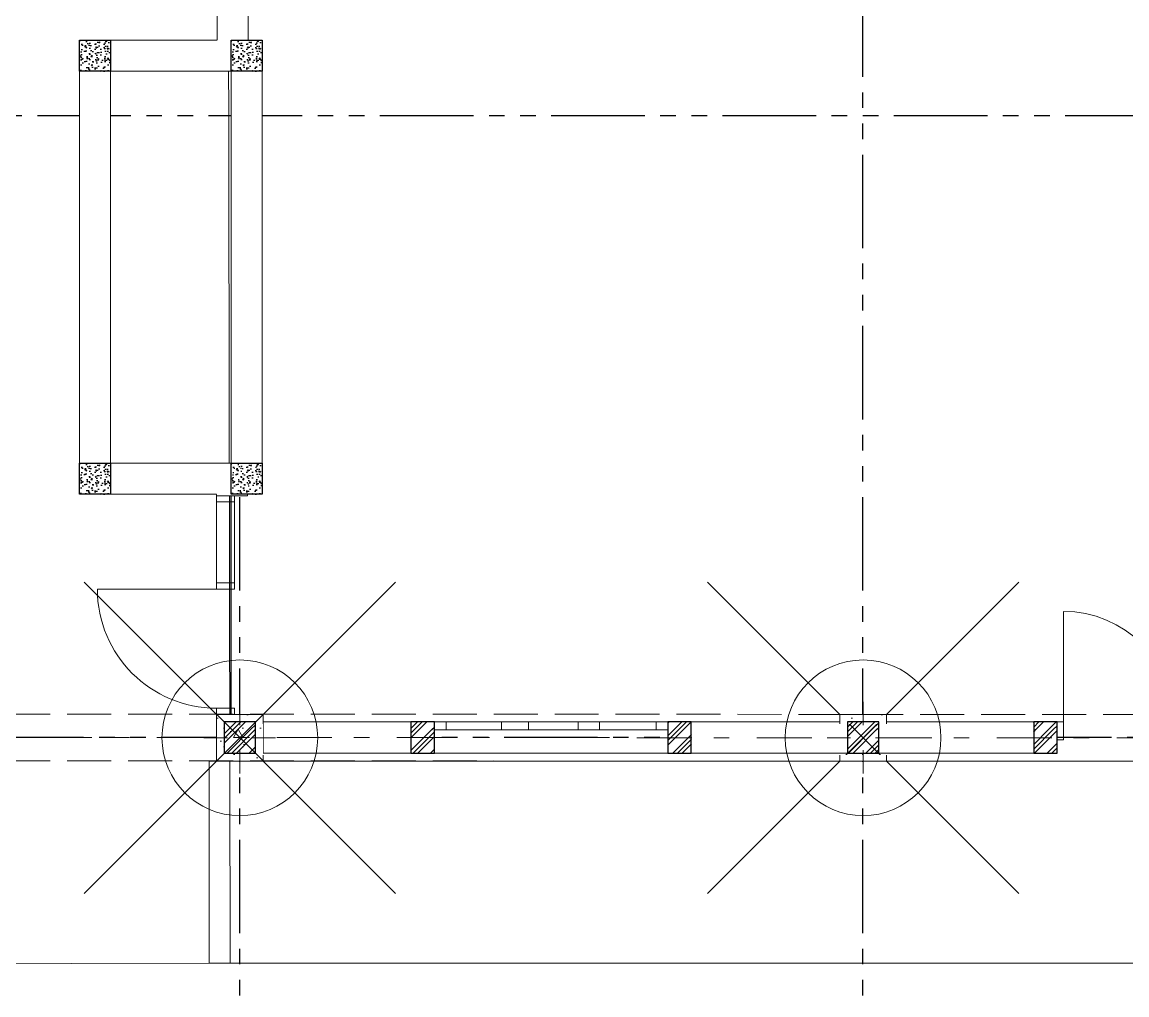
# Model space of a CAD drawing. Header units: metres. Extents: x -10.7 to 26.1, y -10.1 to 21.3.
# Drawn here: x 2.6 to 9.7, y -1.65 to 4.59 of the extents above; entities that cross this region are included whole.
import ezdxf

# ---------------------------------------------------------------- set-up
doc = ezdxf.new("R2010")
doc.units = ezdxf.units.M
doc.header["$MEASUREMENT"] = 0
doc.header["$PDMODE"] = 35
for name, pattern in [('Xref_Arq. PA$0$Línea Oculta', [0.391222, 0.282222, -0.109]), ('Xref_Arq. PA$0$Punto & Raya', [0.670278, 0.352778, -0.176389, 0, -0.141111]), ('Xref_Arq. PA$0$Wipeout_Contour', [1, 0, -1]), ('Xref_Ejes$0$ACAD_ISO05W100', [33, 24, -3, 0, -3, 0, -3])]:
    doc.linetypes.add(name, pattern=pattern)
for name, color, linetype in [('Xref_Arq. PA$0$Estructura - Forjados', 7, 'Continuous'), ('Xref_Arq. PA$0$Estructura - Muros', 7, 'Continuous'), ('Xref_Arq. PA$0$Estructura - Vigas y Pilares', 7, 'Continuous'), ('Xref_Arq. PA$0$Puertas ArchiCAD', 7, 'Continuous'), ('Xref_Arq. PA$0$Ventanas ArchiCAD', 7, 'Continuous'), ('Xref_Castillos PA$0$COLUM. PB', 140, 'Continuous'), ('Xref_Castillos PA$0$Firme', 7, 'Continuous'), ('Xref_Castillos PA$0$VIGA', 3, 'Continuous'), ('Xref_Ejes$0$00-EJES', 1, 'Xref_Ejes$0$ACAD_ISO05W100')]:
    doc.layers.add(name, color=color, linetype=linetype)
for name, color, linetype, lineweight in [('Xref_Arq. PA$0$Estructura - Forjados_Pluma_Nº__1', 7, 'Continuous', 13), ('Xref_Arq. PA$0$Estructura - Muros_Pluma_Nº__1', 7, 'Continuous', 13), ('Xref_Arq. PA$0$Estructura - Muros_Pluma_Nº__163', 9, 'Continuous', 13), ('Xref_Arq. PA$0$Estructura - Vigas y Pilares_Pluma_Nº__20', 1, 'Continuous', 0), ('Xref_Arq. PA$0$Estructura - Vigas y Pilares_Pluma_Nº__28', 7, 'Continuous', 18), ('Xref_Arq. PA$0$Puertas ArchiCAD_Pluma_Nº__1', 7, 'Continuous', 13), ('Xref_Arq. PA$0$Puertas ArchiCAD_Pluma_Nº__23', 7, 'Continuous', 18), ('Xref_Arq. PA$0$Ventanas ArchiCAD_Pluma_Nº__1', 7, 'Continuous', 13), ('Xref_Arq. PA$0$Ventanas ArchiCAD_Pluma_Nº__23', 7, 'Continuous', 18)]:
    doc.layers.add(name, color=color, linetype=linetype, lineweight=lineweight)
for name, color, linetype, lineweight, true_color in [('Xref_Arq. PA$0$Estructura - Vigas y Pilares_Pluma_Nº__170', 7, 'Continuous', 13, 0x9f9f00), ('Xref_Arq. PA$0$Estructura - Vigas y Pilares_Pluma_Nº__69', 7, 'Continuous', 13, 0x6a6a6a), ('Xref_Arq. PA$0$Estructura - Vigas y Pilares_Pluma_Nº__90', 7, 'Continuous', 13, 0x6a6a6a), ('Xref_Arq. PA$0$Puertas ArchiCAD_Pluma_Nº__3', 7, 'Continuous', 18, 0xff6600), ('Xref_Arq. PA$0$Ventanas ArchiCAD_Pluma_Nº__3', 7, 'Continuous', 18, 0xff6600)]:
    doc.layers.add(name, color=color, linetype=linetype, lineweight=lineweight, true_color=true_color)
pattern_1 = [(45, (4e-16, 0.05), (0.14142, 0), [0.2]), (45, (0.03, 0.05), (0.14142, 0), [0.2]), (45, (0.06, 0.05), (0.14142, 0), [0.2])]
pattern_2 = [(45, (0.25, 0.05), (0.14142, 0), [0.2]), (45, (0.28, 0.05), (0.14142, 0), [0.2]), (45, (0.31, 0.05), (0.14142, 0), [0.2])]
pattern_3 = [(0, (0, 0), (0, 0.62354), [0.06, -0.3]), (0, (0.18, 0.3118), (0, 0.62354), [0.06, -0.3]), (60, (0, 0), (-0.54, 0.31177), [0.06, -0.3]), (60, (0.36, 0), (-0.54, 0.31177), [0.06, -0.3]), (120, (0.06, 0), (0.54, 0.31177), [0.06, -0.3]), (120, (0.42, 0), (0.54, 0.31177), [0.06, -0.3]), (0, (0, 0.06), (0, 0.12), [0, -0.12, 0, -0.18]), (45, (0.06, 0.06), (-0.0848528, 0.0848528), [0, -0.09, 0, -0.15])]

# ---------------------------------------------------------------- blocks, each defined once
blk = doc.blocks.new('Xref_Ejes')
at = {"layer": 'Xref_Ejes$0$00-EJES', "ltscale": 0.025}
for p, q in [((4, -8.9568), (4, 12.9873)), ((8, -8.9568), (8, 12.9873)), ((-5, 3.9958), (24.9967, 3.9958)), ((24.9967, 0), (-5, 0))]:
    blk.add_line(p, q, dxfattribs=at)
blk = doc.blocks.new('*U572')
at = {"ltscale": 0.025}
h = blk.add_hatch(dxfattribs=at)
h.set_pattern_fill('GOST_GROUND', color=4, scale=0.01)
h.set_pattern_definition(pattern_1)
h.paths.add_polyline_path([(-0.075, -0.075), (0.075, -0.075), (0.075, 0.125), (-0.075, 0.125)])
at = {"color": 4, "linetype": 'ByBlock', "ltscale": 0.025}
blk.add_lwpolyline([(-0.075, -0.075), (0.075, -0.075), (0.075, 0.125), (-0.075, 0.125)], close=True, dxfattribs=at)
blk = doc.blocks.new('*U567')
at = {"ltscale": 0.025}
h = blk.add_hatch(dxfattribs=at)
h.set_pattern_fill('GOST_GROUND', color=4, scale=0.01)
h.set_pattern_definition(pattern_1)
h.paths.add_polyline_path([(-0.075, -0.075), (0.075, -0.075), (0.075, 0.125), (-0.075, 0.125)])
at = {"color": 4, "linetype": 'ByBlock', "ltscale": 0.025}
blk.add_lwpolyline([(-0.075, -0.075), (0.075, -0.075), (0.075, 0.125), (-0.075, 0.125)], close=True, dxfattribs=at)
blk = doc.blocks.new('*U571')
at = {"ltscale": 0.025}
h = blk.add_hatch(dxfattribs=at)
h.set_pattern_fill('GOST_GROUND', color=4, scale=0.01)
h.set_pattern_definition(pattern_2)
h.paths.add_polyline_path([(0.025, -0.075), (0.225, -0.075), (0.225, 0.125), (0.025, 0.125)])
at = {"color": 4, "linetype": 'ByBlock', "ltscale": 0.025}
blk.add_lwpolyline([(0.025, -0.075), (0.225, -0.075), (0.225, 0.125), (0.025, 0.125)], close=True, dxfattribs=at)
blk = doc.blocks.new('*U561')
at = {"ltscale": 0.025}
h = blk.add_hatch(dxfattribs=at)
h.set_pattern_fill('GOST_GROUND', color=4, scale=0.01)
h.set_pattern_definition(pattern_2)
h.paths.add_polyline_path([(0.025, -0.075), (0.225, -0.075), (0.225, 0.125), (0.025, 0.125)])
at = {"color": 4, "linetype": 'ByBlock', "ltscale": 0.025}
blk.add_lwpolyline([(0.025, -0.075), (0.225, -0.075), (0.225, 0.125), (0.025, 0.125)], close=True, dxfattribs=at)
blk = doc.blocks.new('Xref_Castillos PA')
at = {"layer": 'Xref_Castillos PA$0$Firme'}
h = blk.add_hatch(dxfattribs=at)
h.set_pattern_fill('AR-CONC', color=1, scale=0.01)
h.set_pattern_definition([(50, (-2.442866, 1.063943), (0.071726, -0.0062752), [0.0075, -0.0825]), (355, (-2.44287, 1.06394), (-0.0138751, 0.0752192), [0.006, -0.066]), (100.4514, (-2.43689, 1.06342), (0.0578509, 0.068944), [0.006374, -0.0701142]), (46.1842, (-2.44287, 1.08394), (0.1067241, -0.0165519), [0.01125, -0.12375]), (96.6356, (-2.43397, 1.08256), (0.0934662, 0.0974119), [0.009561, -0.1051714]), (351.1842, (-2.44287, 1.08394), (0.0934662, 0.0974119), [0.009, -0.099]), (21, (-2.432866, 1.078943), (0.0596907, -0.0402619), [0.0075, -0.0825]), (326, (-2.43287, 1.07894), (0.0243315, 0.072515), [0.006, -0.066]), (71.4514, (-2.42789, 1.07559), (0.08402224, 0.0322531), [0.006374, -0.0701142]), (37.5, (-2.442866, 1.063943), (0.00121599, 0.03328939), [0, -0.0652, 0, -0.067, 0, -0.06625]), (7.5, (-2.442866, 1.063943), (0.02630695, 0.03944117), [0, -0.0382, 0, -0.0637, 0, -0.02525]), (327.5, (-2.465166, 1.063943), (0.05338224, -0.00225549), [0, -0.025, 0, -0.078, 0, -0.1035]), (317.5, (-2.475166, 1.063943), (0.05831862, 0.0100105), [0, -0.0325, 0, -0.0518, 0, -0.0735])])
h.paths.add_polyline_path([(3.1699, 4.4794), (2.9699, 4.4794), (2.9699, 4.2794), (3.1699, 4.2794)])
h = blk.add_hatch(dxfattribs=at)
h.set_pattern_fill('AR-CONC', color=1, scale=0.01)
h.set_pattern_definition([(50, (-1.469067, 1.063943), (0.071726, -0.0062752), [0.0075, -0.0825]), (355, (-1.46907, 1.06394), (-0.0138751, 0.0752192), [0.006, -0.066]), (100.4514, (-1.46309, 1.06342), (0.0578509, 0.068944), [0.006374, -0.0701142]), (46.1842, (-1.46907, 1.08394), (0.1067241, -0.0165519), [0.01125, -0.12375]), (96.6356, (-1.46017, 1.08256), (0.0934662, 0.0974119), [0.009561, -0.1051714]), (351.1842, (-1.46907, 1.08394), (0.0934662, 0.0974119), [0.009, -0.099]), (21, (-1.459067, 1.078943), (0.0596907, -0.0402619), [0.0075, -0.0825]), (326, (-1.45907, 1.07894), (0.0243315, 0.072515), [0.006, -0.066]), (71.4514, (-1.45409, 1.07559), (0.08402224, 0.0322531), [0.006374, -0.0701142]), (37.5, (-1.469067, 1.063943), (0.00121599, 0.03328939), [0, -0.0652, 0, -0.067, 0, -0.06625]), (7.5, (-1.469067, 1.063943), (0.02630695, 0.03944117), [0, -0.0382, 0, -0.0637, 0, -0.02525]), (327.5, (-1.491367, 1.063943), (0.05338224, -0.00225549), [0, -0.025, 0, -0.078, 0, -0.1035]), (317.5, (-1.501367, 1.063943), (0.05831862, 0.0100105), [0, -0.0325, 0, -0.0518, 0, -0.0735])])
h.paths.add_polyline_path([(4.1437, 4.4794), (3.9437, 4.4794), (3.9437, 4.2794), (4.1437, 4.2794)])
h = blk.add_hatch(dxfattribs=at)
h.set_pattern_fill('AR-CONC', color=1, scale=0.01)
h.set_pattern_definition([(50, (-2.442866, -1.653123), (0.071726, -0.0062752), [0.0075, -0.0825]), (355, (-2.44287, -1.65312), (-0.0138751, 0.0752192), [0.006, -0.066]), (100.4514, (-2.43689, -1.653646), (0.0578509, 0.068944), [0.006374, -0.0701142]), (46.1842, (-2.44287, -1.63312), (0.1067241, -0.0165519), [0.01125, -0.12375]), (96.6356, (-2.43397, -1.6345), (0.0934662, 0.0974119), [0.009561, -0.1051714]), (351.1842, (-2.44287, -1.63312), (0.0934662, 0.0974119), [0.009, -0.099]), (21, (-2.432866, -1.638123), (0.0596907, -0.0402619), [0.0075, -0.0825]), (326, (-2.43287, -1.63812), (0.0243315, 0.072515), [0.006, -0.066]), (71.4514, (-2.42789, -1.64148), (0.08402224, 0.0322531), [0.006374, -0.0701142]), (37.5, (-2.442866, -1.653123), (0.00121599, 0.03328939), [0, -0.0652, 0, -0.067, 0, -0.06625]), (7.5, (-2.442866, -1.653123), (0.02630695, 0.03944117), [0, -0.0382, 0, -0.0637, 0, -0.02525]), (327.5, (-2.465166, -1.653123), (0.05338224, -0.00225549), [0, -0.025, 0, -0.078, 0, -0.1035]), (317.5, (-2.475166, -1.653123), (0.05831862, 0.0100105), [0, -0.0325, 0, -0.0518, 0, -0.0735])])
h.paths.add_polyline_path([(3.1699, 1.7623), (2.9699, 1.7623), (2.9699, 1.5623), (3.1699, 1.5623)])
h = blk.add_hatch(dxfattribs=at)
h.set_pattern_fill('AR-CONC', color=1, scale=0.01)
h.set_pattern_definition([(50, (-1.469067, -1.653123), (0.071726, -0.0062752), [0.0075, -0.0825]), (355, (-1.46907, -1.65312), (-0.0138751, 0.0752192), [0.006, -0.066]), (100.4514, (-1.46309, -1.653646), (0.0578509, 0.068944), [0.006374, -0.0701142]), (46.1842, (-1.46907, -1.63312), (0.1067241, -0.0165519), [0.01125, -0.12375]), (96.6356, (-1.46017, -1.6345), (0.0934662, 0.0974119), [0.009561, -0.1051714]), (351.1842, (-1.46907, -1.63312), (0.0934662, 0.0974119), [0.009, -0.099]), (21, (-1.459067, -1.638123), (0.0596907, -0.0402619), [0.0075, -0.0825]), (326, (-1.45907, -1.63812), (0.0243315, 0.072515), [0.006, -0.066]), (71.4514, (-1.45409, -1.64148), (0.08402224, 0.0322531), [0.006374, -0.0701142]), (37.5, (-1.469067, -1.653123), (0.00121599, 0.03328939), [0, -0.0652, 0, -0.067, 0, -0.06625]), (7.5, (-1.469067, -1.653123), (0.02630695, 0.03944117), [0, -0.0382, 0, -0.0637, 0, -0.02525]), (327.5, (-1.491367, -1.653123), (0.05338224, -0.00225549), [0, -0.025, 0, -0.078, 0, -0.1035]), (317.5, (-1.501367, -1.653123), (0.05831862, 0.0100105), [0, -0.0325, 0, -0.0518, 0, -0.0735])])
h.paths.add_polyline_path([(4.1437, 1.7623), (3.9437, 1.7623), (3.9437, 1.5623), (4.1437, 1.5623)])
at = {"layer": 'Xref_Castillos PA$0$VIGA', "color": 1}
for points in [[(2.9699, 4.4794), (3.1699, 4.4794), (3.1699, 4.2794), (2.9699, 4.2794)], [(3.9437, 4.4794), (4.1437, 4.4794), (4.1437, 4.2794), (3.9437, 4.2794)], [(2.9699, 1.7623), (3.1699, 1.7623), (3.1699, 1.5623), (2.9699, 1.5623)], [(3.9437, 1.7623), (4.1437, 1.7623), (4.1437, 1.5623), (3.9437, 1.5623)]]:
    blk.add_lwpolyline(points, close=True, dxfattribs=at)
at = {"layer": 'Xref_Castillos PA$0$COLUM. PB', "ltscale": 0.025}
for name, p in [('*U561', (3.875, -0.025)), ('*U572', (5.1741, -0.025)), ('*U572', (6.8241, -0.025)), ('*U571', (7.8771, -0.025)), ('*U567', (9.1728, -0.025))]:
    blk.add_blockref(name, p, dxfattribs=at)
blk = doc.blocks.new('Xref_Arq. PA$0$Forjado_1', base_point=(10.7514, 8.8621))
at = {"layer": 'Xref_Arq. PA$0$Estructura - Forjados_Pluma_Nº__1', "linetype": 'Continuous', "flags": 128}
blk.add_lwpolyline([(10.7514, 8.8621), (10.7514, 7.6041), (2.1415, 7.5638), (2.1415, 7.5641), (-6.8514, 7.5641), (-6.8512, 8.8619)], close=True, dxfattribs=at)
blk = doc.blocks.new('Xref_Arq. PA$0$Forjado_3', base_point=(-6.7318, 16.2945))
at = {"layer": 'Xref_Arq. PA$0$Estructura - Forjados_Pluma_Nº__1', "linetype": 'Continuous', "flags": 128}
blk.add_lwpolyline([(-6.7318, 16.2945), (-10.8575, 16.293), (-10.8611, 7.5619), (-8.7602, 7.56), (-6.7172, 7.5644)], close=True, dxfattribs=at)
blk = doc.blocks.new('Xref_Arq. PA$0$Muro_3', base_point=(-6.6006, 13.4933))
at = {"color": 254, "linetype": 'Xref_Arq. PA$0$Wipeout_Contour', "lineweight": 0, "ltscale": 62.81049}
blk.add_wipeout([(-6.6006, 13.4933), (-6.6006, 14.8634), (-6.8006, 14.8634), (-6.8006, 13.4933)], dxfattribs=at).dxf.layer = 'Xref_Arq. PA$0$Estructura - Muros'
at = {"layer": 'Xref_Arq. PA$0$Estructura - Muros_Pluma_Nº__1', "linetype": 'Continuous', "flags": 128}
for points in [[(-6.8006, 14.8634), (-6.8006, 13.4933)], [(-6.6006, 13.4933), (-6.6006, 14.8634)]]:
    blk.add_lwpolyline(points, dxfattribs=at)
blk = doc.blocks.new('Xref_Arq. PA$0$Ventana Triple 17')
at = {"layer": 'Xref_Arq. PA$0$Ventanas ArchiCAD_Pluma_Nº__1', "linetype": 'Continuous'}
for p, q in [((-0.75, 0), (-0.75, -0.05)), ((0.75, 0), (0.75, -0.05))]:
    blk.add_line(p, q, dxfattribs=at)
at = {"layer": 'Xref_Arq. PA$0$Ventanas ArchiCAD_Pluma_Nº__23', "linetype": 'Continuous'}
for p, q in [((-0.75, 0), (-0.675, 0)), ((-0.675, 0), (-0.675, -0.05)), ((-0.3094, -0.05), (-0.3094, 0)), ((-0.3094, 0), (-0.2414, 0)), ((-0.2414, 0), (-0.1734, 0)), ((-0.1734, 0), (-0.1734, -0.05)), ((0.1447, -0.05), (0.1447, 0)), ((0.1447, 0), (0.2322, 0)), ((0.2322, 0), (0.3197, 0)), ((0.3197, 0), (0.3197, -0.05)), ((0.675, -0.05), (0.675, 0)), ((0.675, 0), (0.75, 0)), ((-0.675, -0.05), (-0.75, -0.05)), ((-0.2414, -0.05), (-0.3094, -0.05)), ((-0.1734, -0.05), (-0.2414, -0.05)), ((0.2322, -0.05), (0.1447, -0.05)), ((0.3197, -0.05), (0.2322, -0.05)), ((0.75, -0.05), (0.675, -0.05))]:
    blk.add_line(p, q, dxfattribs=at)
at = {"layer": 'Xref_Arq. PA$0$Ventanas ArchiCAD_Pluma_Nº__3', "linetype": 'Continuous'}
for p, q in [((-0.75, 0), (0.75, 0)), ((-0.675, 0), (-0.3094, 0)), ((-0.1734, 0), (0.1447, 0)), ((0.3197, 0), (0.675, 0)), ((-0.3094, -0.05), (-0.675, -0.05)), ((0.1447, -0.05), (-0.1734, -0.05)), ((0.675, -0.05), (0.3197, -0.05)), ((-0.75, -0.2), (0.75, -0.2))]:
    blk.add_line(p, q, dxfattribs=at)
blk = doc.blocks.new('Xref_Arq. PA$0$Puerta Doble 17')
at = {"layer": 'Xref_Arq. PA$0$Puertas ArchiCAD_Pluma_Nº__1', "linetype": 'Continuous'}
for p, q in [((-0.75, 0), (-0.787, 0)), ((-0.75, 0), (-0.75, -0.115)), ((0.75, 0), (0.75, -0.115)), ((0.75, 0), (0.787, 0)), ((-0.75, -0.115), (-0.75, -0.2)), ((0.75, -0.115), (0.75, -0.2)), ((-0.75, -0.2), (-0.787, -0.2)), ((0.75, -0.2), (0.787, -0.2))]:
    blk.add_line(p, q, dxfattribs=at)
at = {"layer": 'Xref_Arq. PA$0$Puertas ArchiCAD_Pluma_Nº__23', "linetype": 'Continuous'}
for p, q in [((-0.71, 0), (-0.75, 0)), ((-0.75, 0), (-0.75, -0.115)), ((-0.71, -0.115), (-0.71, 0)), ((0.75, 0), (0.71, 0)), ((0.71, 0), (0.71, -0.115)), ((0.75, -0.115), (0.75, 0)), ((-0.75, -0.115), (-0.71, -0.115)), ((0.71, -0.115), (0.75, -0.115))]:
    blk.add_line(p, q, dxfattribs=at)
at = {"layer": 'Xref_Arq. PA$0$Puertas ArchiCAD_Pluma_Nº__3', "linetype": 'Continuous'}
for p, q in [((-0.71, 0), (-0.71, 0.71)), ((0.71, 0), (0.71, 0.71))]:
    blk.add_line(p, q, dxfattribs=at)
for centre, start, end in [((-0.71, 0), 0, 90), ((0.71, 0), 90, 180)]:
    blk.add_arc(centre, 0.71, start, end, dxfattribs=at)
blk = doc.blocks.new('Xref_Arq. PA$0$Muro_6', base_point=(-6.5054, 8.9011))
at = {"color": 254, "linetype": 'Xref_Arq. PA$0$Wipeout_Contour', "lineweight": 0, "ltscale": 54.331028}
blk.add_wipeout([(-5.4055, 9.1139), (-6.5054, 9.1139), (-6.5054, 8.9139), (-5.4055, 8.9139), (-5.4055, 9.0639)], dxfattribs=at).dxf.layer = 'Xref_Arq. PA$0$Estructura - Muros'
at = {"color": 254, "linetype": 'Xref_Arq. PA$0$Wipeout_Contour', "lineweight": 0, "ltscale": 56.991612}
blk.add_wipeout([(-3.9055, 9.1139), (-3.9055, 9.0639), (-3.9055, 8.9139), (-1.4068, 8.9139), (-1.4068, 8.9989), (-1.4068, 9.1139)], dxfattribs=at).dxf.layer = 'Xref_Arq. PA$0$Estructura - Muros'
at = {"layer": 'Xref_Arq. PA$0$Estructura - Muros_Pluma_Nº__1', "linetype": 'Continuous'}
for p, q in [((-5.4055, 9.1139), (-5.4055, 9.0639)), ((-3.9055, 9.1139), (-3.9055, 9.0639)), ((-1.4068, 9.1139), (-1.4438, 9.1139)), ((-1.4068, 9.1139), (-1.4068, 8.9989)), ((-5.4055, 9.0639), (-5.4055, 8.9139)), ((-3.9055, 9.0639), (-3.9055, 8.9139)), ((-1.4068, 8.9989), (-1.4068, 8.9139)), ((-1.4068, 8.9139), (-1.4438, 8.9139))]:
    blk.add_line(p, q, dxfattribs=at)
at = {"layer": 'Xref_Arq. PA$0$Estructura - Muros_Pluma_Nº__1', "linetype": 'Continuous', "flags": 128}
for points in [[(-5.4055, 9.1139), (-6.5054, 9.1139)], [(-6.5054, 9.1139), (-6.5054, 8.9139)], [(-1.4068, 9.1139), (-3.9055, 9.1139)], [(-6.5054, 8.9139), (-5.4055, 8.9139)], [(-3.9055, 8.9139), (-1.4068, 8.9139)]]:
    blk.add_lwpolyline(points, dxfattribs=at)
at = {"layer": 'Xref_Arq. PA$0$Puertas ArchiCAD', "linetype": 'Continuous', "xscale": -1}
blk.add_blockref('Xref_Arq. PA$0$Puerta Doble 17', (-0.6568, 9.1139), dxfattribs=at)
at = {"layer": 'Xref_Arq. PA$0$Ventanas ArchiCAD', "color": 251, "linetype": 'Continuous', "lineweight": 13, "true_color": 0x6a6a6a, "xscale": -1}
blk.add_blockref('Xref_Arq. PA$0$Ventana Triple 17', (-4.6555, 9.1139), dxfattribs=at)
blk = doc.blocks.new('Xref_Arq. PA$0$Puerta con Tarja Lado 1 17')
at = {"layer": 'Xref_Arq. PA$0$Puertas ArchiCAD_Pluma_Nº__1', "linetype": 'Continuous'}
for p, q in [((-0.7023, 0), (-0.7393, 0)), ((-0.7023, 0), (-0.7023, -0.115)), ((0.7023, 0), (0.7023, -0.115)), ((0.7023, 0), (0.7393, 0)), ((-0.7023, -0.115), (-0.7023, -0.2)), ((0.7023, -0.115), (0.7023, -0.2)), ((-0.7023, -0.2), (-0.7393, -0.2)), ((0.7023, -0.2), (0.7393, -0.2))]:
    blk.add_line(p, q, dxfattribs=at)
at = {"layer": 'Xref_Arq. PA$0$Puertas ArchiCAD_Pluma_Nº__23', "linetype": 'Continuous'}
for p, q in [((-0.6623, 0), (-0.7023, 0)), ((-0.7023, 0), (-0.7023, -0.115)), ((-0.6623, -0.115), (-0.6623, 0)), ((0.1423, 0), (0.1023, 0)), ((0.1023, 0), (0.1023, -0.115)), ((0.6623, 0), (0.1423, 0)), ((0.1423, 0), (0.1423, -0.115)), ((0.1423, -0.115), (0.1423, 0)), ((0.6623, -0.115), (0.6623, 0)), ((0.7023, 0), (0.6623, 0)), ((0.6623, 0), (0.6623, -0.115)), ((0.7023, -0.115), (0.7023, 0)), ((-0.7023, -0.115), (-0.6623, -0.115)), ((0.1023, -0.115), (0.1423, -0.115)), ((0.1423, -0.115), (0.6623, -0.115)), ((0.6623, -0.115), (0.7023, -0.115))]:
    blk.add_line(p, q, dxfattribs=at)
at = {"layer": 'Xref_Arq. PA$0$Puertas ArchiCAD_Pluma_Nº__3', "linetype": 'Continuous'}
blk.add_line((0.1023, 0), (0.1023, 0.7646), dxfattribs=at)
blk.add_arc((0.1023, 0), 0.7646, 90, 180, dxfattribs=at)
blk = doc.blocks.new('Xref_Arq. PA$0$Muro_8', base_point=(-6.6046, 9.1619))
at = {"layer": 'Xref_Arq. PA$0$Estructura - Muros_Pluma_Nº__1', "linetype": 'Continuous'}
for p, q in [((-6.8046, 9.1619), (-6.8046, 9.1249)), ((-6.8046, 9.1619), (-6.6896, 9.1619)), ((-6.6896, 9.1619), (-6.6046, 9.1619)), ((-6.6046, 9.1619), (-6.6046, 9.1249))]:
    blk.add_line(p, q, dxfattribs=at)
at = {"color": 254, "linetype": 'Xref_Arq. PA$0$Wipeout_Contour', "lineweight": 0, "ltscale": 62.247257}
blk.add_wipeout([(-6.8046, 10.5664), (-6.6896, 10.5664), (-6.6046, 10.5664), (-6.6046, 10.5762), (-6.8046, 10.5762)], dxfattribs=at).dxf.layer = 'Xref_Arq. PA$0$Estructura - Muros'
at = {"layer": 'Xref_Arq. PA$0$Estructura - Muros_Pluma_Nº__163', "linetype": 'Continuous'}
h = blk.add_hatch(dxfattribs=at)
h.set_pattern_fill('BLOQUE_MAMPOSTERÍA', color=256, style=0, pattern_type=2)
h.set_pattern_definition([(45, (0, 0), (-0.1272792, 0.1272792), [])])
h.paths.add_polyline_path([(-6.8046, 10.5664), (-6.6896, 10.5664), (-6.6046, 10.5664), (-6.6046, 10.5762), (-6.8046, 10.5762)])
at = {"layer": 'Xref_Arq. PA$0$Estructura - Muros_Pluma_Nº__1', "linetype": 'Continuous'}
for p, q in [((-6.8046, 10.5664), (-6.8046, 10.6034)), ((-6.6046, 10.5664), (-6.6046, 10.6034)), ((-6.8046, 10.5664), (-6.6896, 10.5664)), ((-6.6896, 10.5664), (-6.6046, 10.5664))]:
    blk.add_line(p, q, dxfattribs=at)
at = {"layer": 'Xref_Arq. PA$0$Estructura - Muros_Pluma_Nº__1', "linetype": 'Continuous', "flags": 128}
for points in [[(-6.8046, 10.5762), (-6.8046, 10.5664)], [(-6.6046, 10.5664), (-6.6046, 10.5762)]]:
    blk.add_lwpolyline(points, dxfattribs=at)
at = {"layer": 'Xref_Arq. PA$0$Puertas ArchiCAD', "linetype": 'Continuous', "rotation": 89.99882818619568}
blk.add_blockref('Xref_Arq. PA$0$Puerta con Tarja Lado 1 17', (-6.8046, 9.8641), dxfattribs=at)
blk = doc.blocks.new('Xref_Arq. PA$0$Muro_9', base_point=(-6.5109, 13.4933))
at = {"color": 254, "linetype": 'Xref_Arq. PA$0$Wipeout_Contour', "lineweight": 0, "ltscale": 60.715775}
blk.add_wipeout([(-6.5109, 13.4933), (-7.6847, 13.4933), (-7.4847, 13.2933), (-6.7109, 13.2933)], dxfattribs=at).dxf.layer = 'Xref_Arq. PA$0$Estructura - Muros'
at = {"layer": 'Xref_Arq. PA$0$Estructura - Muros_Pluma_Nº__1', "linetype": 'Continuous', "flags": 128}
for points in [[(-6.8006, 13.4933), (-7.6847, 13.4933)], [(-6.5109, 13.4933), (-6.6006, 13.4933)], [(-7.4847, 13.2933), (-6.7109, 13.2933)]]:
    blk.add_lwpolyline(points, dxfattribs=at)
blk = doc.blocks.new('Xref_Arq. PA$0$Muro_10', base_point=(-7.6847, 13.4933))
at = {"color": 254, "linetype": 'Xref_Arq. PA$0$Wipeout_Contour', "lineweight": 0, "ltscale": 57.104215}
blk.add_wipeout([(-7.6847, 13.4933), (-7.6847, 10.5762), (-7.4847, 10.7762), (-7.4847, 13.2933)], dxfattribs=at).dxf.layer = 'Xref_Arq. PA$0$Estructura - Muros'
at = {"layer": 'Xref_Arq. PA$0$Estructura - Muros_Pluma_Nº__1', "linetype": 'Continuous', "flags": 128}
for points in [[(-7.6847, 13.4933), (-7.6847, 10.5762)], [(-7.4847, 10.7762), (-7.4847, 13.2933)]]:
    blk.add_lwpolyline(points, dxfattribs=at)
blk = doc.blocks.new('Xref_Arq. PA$0$Muro_11', base_point=(-7.6847, 10.5762))
at = {"color": 254, "linetype": 'Xref_Arq. PA$0$Wipeout_Contour', "lineweight": 0, "ltscale": 51.381638}
blk.add_wipeout([(-7.6847, 10.5762), (-6.5109, 10.5762), (-6.7109, 10.7762), (-7.4847, 10.7762)], dxfattribs=at).dxf.layer = 'Xref_Arq. PA$0$Estructura - Muros'
at = {"layer": 'Xref_Arq. PA$0$Estructura - Muros_Pluma_Nº__1', "linetype": 'Continuous', "flags": 128}
for points in [[(-6.7109, 10.7762), (-7.4847, 10.7762)], [(-7.6847, 10.5762), (-6.8046, 10.5762)], [(-6.6046, 10.5762), (-6.5109, 10.5762)]]:
    blk.add_lwpolyline(points, dxfattribs=at)
blk = doc.blocks.new('Xref_Arq. PA$0$Muro_12', base_point=(-6.5109, 10.5762))
at = {"color": 254, "linetype": 'Xref_Arq. PA$0$Wipeout_Contour', "lineweight": 0, "ltscale": 55.112045}
blk.add_wipeout([(-6.5109, 10.5762), (-6.5109, 13.4933), (-6.7109, 13.2933), (-6.7109, 10.7762)], dxfattribs=at).dxf.layer = 'Xref_Arq. PA$0$Estructura - Muros'
at = {"layer": 'Xref_Arq. PA$0$Estructura - Muros_Pluma_Nº__1', "linetype": 'Continuous', "flags": 128}
for points in [[(-6.5109, 10.5762), (-6.5109, 13.4933)], [(-6.7109, 13.2933), (-6.7109, 10.7762)]]:
    blk.add_lwpolyline(points, dxfattribs=at)
blk = doc.blocks.new('Xref_Arq. PA$0$Muro_13', base_point=(-6.5109, 13.4933))
at = {"color": 254, "linetype": 'Xref_Arq. PA$0$Wipeout_Contour', "lineweight": 0, "ltscale": 60.737296}
blk.add_wipeout([(-6.5109, 13.4933), (-7.6847, 13.4933), (-7.6847, 13.2933), (-6.5109, 13.2933)], dxfattribs=at).dxf.layer = 'Xref_Arq. PA$0$Estructura - Muros'
at = {"layer": 'Xref_Arq. PA$0$Estructura - Muros_Pluma_Nº__1', "linetype": 'Continuous', "flags": 128}
for points in [[(-6.8006, 13.4933), (-7.6847, 13.4933)], [(-6.5109, 13.4933), (-6.6006, 13.4933)], [(-7.4847, 13.2933), (-6.7109, 13.2933)]]:
    blk.add_lwpolyline(points, dxfattribs=at)
blk = doc.blocks.new('Xref_Arq. PA$0$Muro_14', base_point=(-7.6847, 13.4933))
at = {"color": 254, "linetype": 'Xref_Arq. PA$0$Wipeout_Contour', "lineweight": 0, "ltscale": 57.122778}
blk.add_wipeout([(-7.6847, 13.4933), (-7.6847, 10.5762), (-7.4847, 10.5762), (-7.4847, 13.4933)], dxfattribs=at).dxf.layer = 'Xref_Arq. PA$0$Estructura - Muros'
at = {"layer": 'Xref_Arq. PA$0$Estructura - Muros_Pluma_Nº__1', "linetype": 'Continuous', "flags": 128}
for points in [[(-7.6847, 13.4933), (-7.6847, 10.5762)], [(-7.4847, 10.7762), (-7.4847, 13.2933)]]:
    blk.add_lwpolyline(points, dxfattribs=at)
blk = doc.blocks.new('Xref_Arq. PA$0$Muro_15', base_point=(-7.6847, 10.5762))
at = {"color": 254, "linetype": 'Xref_Arq. PA$0$Wipeout_Contour', "lineweight": 0, "ltscale": 51.407136}
blk.add_wipeout([(-7.6847, 10.5762), (-6.5109, 10.5762), (-6.5109, 10.7762), (-7.6847, 10.7762)], dxfattribs=at).dxf.layer = 'Xref_Arq. PA$0$Estructura - Muros'
at = {"layer": 'Xref_Arq. PA$0$Estructura - Muros_Pluma_Nº__1', "linetype": 'Continuous', "flags": 128}
for points in [[(-6.7109, 10.7762), (-7.4847, 10.7762)], [(-7.6847, 10.5762), (-6.8046, 10.5762)], [(-6.6046, 10.5762), (-6.5109, 10.5762)]]:
    blk.add_lwpolyline(points, dxfattribs=at)
blk = doc.blocks.new('Xref_Arq. PA$0$Muro_16', base_point=(-6.5109, 10.5762))
at = {"color": 254, "linetype": 'Xref_Arq. PA$0$Wipeout_Contour', "lineweight": 0, "ltscale": 55.130308}
blk.add_wipeout([(-6.5109, 10.5762), (-6.5109, 13.4933), (-6.7109, 13.4933), (-6.7109, 10.5762)], dxfattribs=at).dxf.layer = 'Xref_Arq. PA$0$Estructura - Muros'
at = {"layer": 'Xref_Arq. PA$0$Estructura - Muros_Pluma_Nº__1', "linetype": 'Continuous', "flags": 128}
for points in [[(-6.5109, 10.5762), (-6.5109, 13.4933)], [(-6.7109, 13.2933), (-6.7109, 10.7762)]]:
    blk.add_lwpolyline(points, dxfattribs=at)
blk = doc.blocks.new('Xref_Arq. PA$0$Pilar_4', base_point=(-6.6546, 9.0119))
at = {"color": 254, "linetype": 'Xref_Arq. PA$0$Wipeout_Contour', "lineweight": 0, "ltscale": 90.40506}
blk.add_wipeout([(-6.8046, 8.8619), (-6.5046, 8.8619), (-6.5046, 8.9011), (-6.5054, 8.9011), (-6.5054, 9.1011), (-6.5046, 9.1011), (-6.5046, 9.1619), (-6.8046, 9.1619)], dxfattribs=at).dxf.layer = 'Xref_Arq. PA$0$Estructura - Vigas y Pilares'
at = {"layer": 'Xref_Arq. PA$0$Estructura - Vigas y Pilares_Pluma_Nº__170', "linetype": 'Continuous'}
h = blk.add_hatch(dxfattribs=at)
h.set_pattern_fill('HORMIGÓN_ARMADO', color=256, style=0, pattern_type=2)
h.set_pattern_definition(pattern_3)
h.paths.add_polyline_path([(-6.8046, 8.8619), (-6.5046, 8.8619), (-6.5046, 8.9011), (-6.5054, 8.9011), (-6.5054, 9.1011), (-6.5046, 9.1011), (-6.5046, 9.1619), (-6.8046, 9.1619)])
at = {"layer": 'Xref_Arq. PA$0$Estructura - Vigas y Pilares_Pluma_Nº__20', "linetype": 'Continuous'}
for p, q in [((-6.6546, 9.0919), (-6.6546, 9.2419)), ((-6.7346, 9.0119), (-6.8846, 9.0119)), ((-6.5746, 9.0119), (-6.4246, 9.0119)), ((-6.6546, 8.9319), (-6.6546, 8.7819))]:
    blk.add_line(p, q, dxfattribs=at)
blk.add_point((-6.6546, 9.0119), dxfattribs=at)
at = {"layer": 'Xref_Arq. PA$0$Estructura - Vigas y Pilares_Pluma_Nº__28', "linetype": 'Continuous'}
for p, q in [((-6.5046, 9.1619), (-6.8046, 9.1619)), ((-6.8046, 9.1619), (-6.8046, 8.8619)), ((-6.5046, 9.1011), (-6.5046, 9.1619)), ((-6.5046, 8.8619), (-6.5046, 8.9011)), ((-6.8046, 8.8619), (-6.5046, 8.8619))]:
    blk.add_line(p, q, dxfattribs=at)
blk = doc.blocks.new('Xref_Arq. PA$0$Pilar_5', base_point=(-2.6526, 9.0119))
at = {"layer": 'Xref_Arq. PA$0$Estructura - Vigas y Pilares_Pluma_Nº__20', "linetype": 'Continuous'}
for p, q in [((-2.7326, 9.0119), (-2.8826, 9.0119)), ((-2.5726, 9.0119), (-2.4226, 9.0119))]:
    blk.add_line(p, q, dxfattribs=at)
blk.add_point((-2.6526, 9.0119), dxfattribs=at)
at = {"color": 254, "linetype": 'Xref_Arq. PA$0$Wipeout_Contour', "lineweight": 0, "ltscale": 38.102848}
blk.add_wipeout([(-2.8026, 9.1011), (-2.5026, 9.1011), (-2.5026, 9.1619), (-2.8026, 9.1619)], dxfattribs=at).dxf.layer = 'Xref_Arq. PA$0$Estructura - Vigas y Pilares'
at = {"color": 254, "linetype": 'Xref_Arq. PA$0$Wipeout_Contour', "lineweight": 0, "ltscale": 37.144899}
blk.add_wipeout([(-2.8026, 8.8619), (-2.5026, 8.8619), (-2.5026, 8.9011), (-2.8026, 8.9011)], dxfattribs=at).dxf.layer = 'Xref_Arq. PA$0$Estructura - Vigas y Pilares'
at = {"layer": 'Xref_Arq. PA$0$Estructura - Vigas y Pilares_Pluma_Nº__170', "linetype": 'Continuous'}
h = blk.add_hatch(dxfattribs=at)
h.set_pattern_fill('HORMIGÓN_ARMADO', color=256, style=0, pattern_type=2)
h.set_pattern_definition(pattern_3)
h.paths.add_polyline_path([(-2.8026, 9.1011), (-2.5026, 9.1011), (-2.5026, 9.1619), (-2.8026, 9.1619)])
h = blk.add_hatch(dxfattribs=at)
h.set_pattern_fill('HORMIGÓN_ARMADO', color=256, style=0, pattern_type=2)
h.set_pattern_definition(pattern_3)
h.paths.add_polyline_path([(-2.8026, 8.8619), (-2.5026, 8.8619), (-2.5026, 8.9011), (-2.8026, 8.9011)])
at = {"layer": 'Xref_Arq. PA$0$Estructura - Vigas y Pilares_Pluma_Nº__20', "linetype": 'Continuous'}
for p, q in [((-2.6526, 9.0919), (-2.6526, 9.2419)), ((-2.6526, 8.9319), (-2.6526, 8.7819))]:
    blk.add_line(p, q, dxfattribs=at)
at = {"layer": 'Xref_Arq. PA$0$Estructura - Vigas y Pilares_Pluma_Nº__28', "linetype": 'Continuous'}
for p, q in [((-2.5026, 9.1619), (-2.8026, 9.1619)), ((-2.8026, 9.1619), (-2.8026, 9.1011)), ((-2.5026, 9.1011), (-2.5026, 9.1619)), ((-2.8026, 8.9011), (-2.8026, 8.8619)), ((-2.5026, 8.8619), (-2.5026, 8.9011)), ((-2.8026, 8.8619), (-2.5026, 8.8619))]:
    blk.add_line(p, q, dxfattribs=at)
blk = doc.blocks.new('Xref_Arq. PA$0$Viga_1', base_point=(9.3421, 9.01))
at = {"layer": 'Xref_Arq. PA$0$Estructura - Vigas y Pilares_Pluma_Nº__69', "linetype": 'Xref_Arq. PA$0$Punto & Raya'}
blk.add_line((9.3421, 9.01), (-10.6546, 9.0139), dxfattribs=at)
at = {"layer": 'Xref_Arq. PA$0$Estructura - Vigas y Pilares_Pluma_Nº__90', "linetype": 'Xref_Arq. PA$0$Línea Oculta'}
for p, q in [((9.3421, 9.16), (-10.6546, 9.1639)), ((9.3421, 8.86), (-10.6546, 8.8639))]:
    blk.add_line(p, q, dxfattribs=at)
blk = doc.blocks.new('Xref_Arq. PA')
at = {"layer": 'Xref_Arq. PA$0$Estructura - Forjados', "linetype": 'Continuous'}
for name, p in [('Xref_Arq. PA$0$Forjado_3', (3.9228, 7.2806)), ('Xref_Arq. PA$0$Forjado_1', (21.406, -0.1519))]:
    blk.add_blockref(name, p, dxfattribs=at)
at = {"layer": 'Xref_Arq. PA$0$Estructura - Muros'}
blk.add_blockref('Xref_Arq. PA$0$Muro_6', (4.1492, -0.1129), dxfattribs=at)
for name, p in [('Xref_Arq. PA$0$Muro_3', (4.054, 4.4794)), ('Xref_Arq. PA$0$Muro_8', (4.05, 0.1479))]:
    blk.add_blockref(name, p, dxfattribs=at)
at = {"layer": 'Xref_Arq. PA$0$Estructura - Vigas y Pilares'}
blk.add_blockref('Xref_Arq. PA$0$Pilar_5', (8.0021, -0.0021), dxfattribs=at)
at = {"layer": 'Xref_Arq. PA$0$Estructura - Muros'}
blk.add_blockref('Xref_Arq. PA$0$Muro_9', (4.1437, 4.4794), dxfattribs=at)
at = {"layer": 'Xref_Arq. PA$0$Estructura - Vigas y Pilares'}
blk.add_blockref('Xref_Arq. PA$0$Pilar_4', (4, -0.0021), dxfattribs=at)
at = {"layer": 'Xref_Arq. PA$0$Estructura - Muros'}
blk.add_blockref('Xref_Arq. PA$0$Muro_10', (2.9699, 4.4794), dxfattribs=at)
at = {"layer": 'Xref_Arq. PA$0$Estructura - Vigas y Pilares', "color": 251, "lineweight": 13, "true_color": 0x6a6a6a}
blk.add_blockref('Xref_Arq. PA$0$Viga_1', (19.9967, -0.004), dxfattribs=at)
at = {"layer": 'Xref_Arq. PA$0$Estructura - Muros'}
blk.add_blockref('Xref_Arq. PA$0$Muro_11', (2.9699, 1.5623), dxfattribs=at)
blk.add_blockref('Xref_Arq. PA$0$Muro_12', (4.1437, 1.5623), dxfattribs=at)
blk.add_blockref('Xref_Arq. PA$0$Muro_13', (4.1437, 4.4794), dxfattribs=at)
blk.add_blockref('Xref_Arq. PA$0$Muro_14', (2.9699, 4.4794), dxfattribs=at)
blk.add_blockref('Xref_Arq. PA$0$Muro_15', (2.9699, 1.5623), dxfattribs=at)
blk.add_blockref('Xref_Arq. PA$0$Muro_16', (4.1437, 1.5623), dxfattribs=at)

msp = doc.modelspace()

# ---------------------------------------------------------------- linework, layer by layer
for p, q in [((3.9437, 4.3794), (3.9437, 6)), ((3.9437, 4.2794), (3.9437, 4.4794)), ((3.943, 1.7623), (3.943, 1.5623)), ((3.943, 1.6623), (3.9421, -0.002))]:
    msp.add_line(p, q)

# ---------------------------------------------------------------- block references
msp.add_blockref('Xref_Ejes', (0, 0))

# ---------------------------------------------------------------- next in the draw order: block references
msp.add_blockref('Xref_Arq. PA', (0, 0))

# ---------------------------------------------------------------- next in the draw order: block references
msp.add_blockref('Xref_Castillos PA', (0, 0))

doc.saveas('drawing.dxf')
